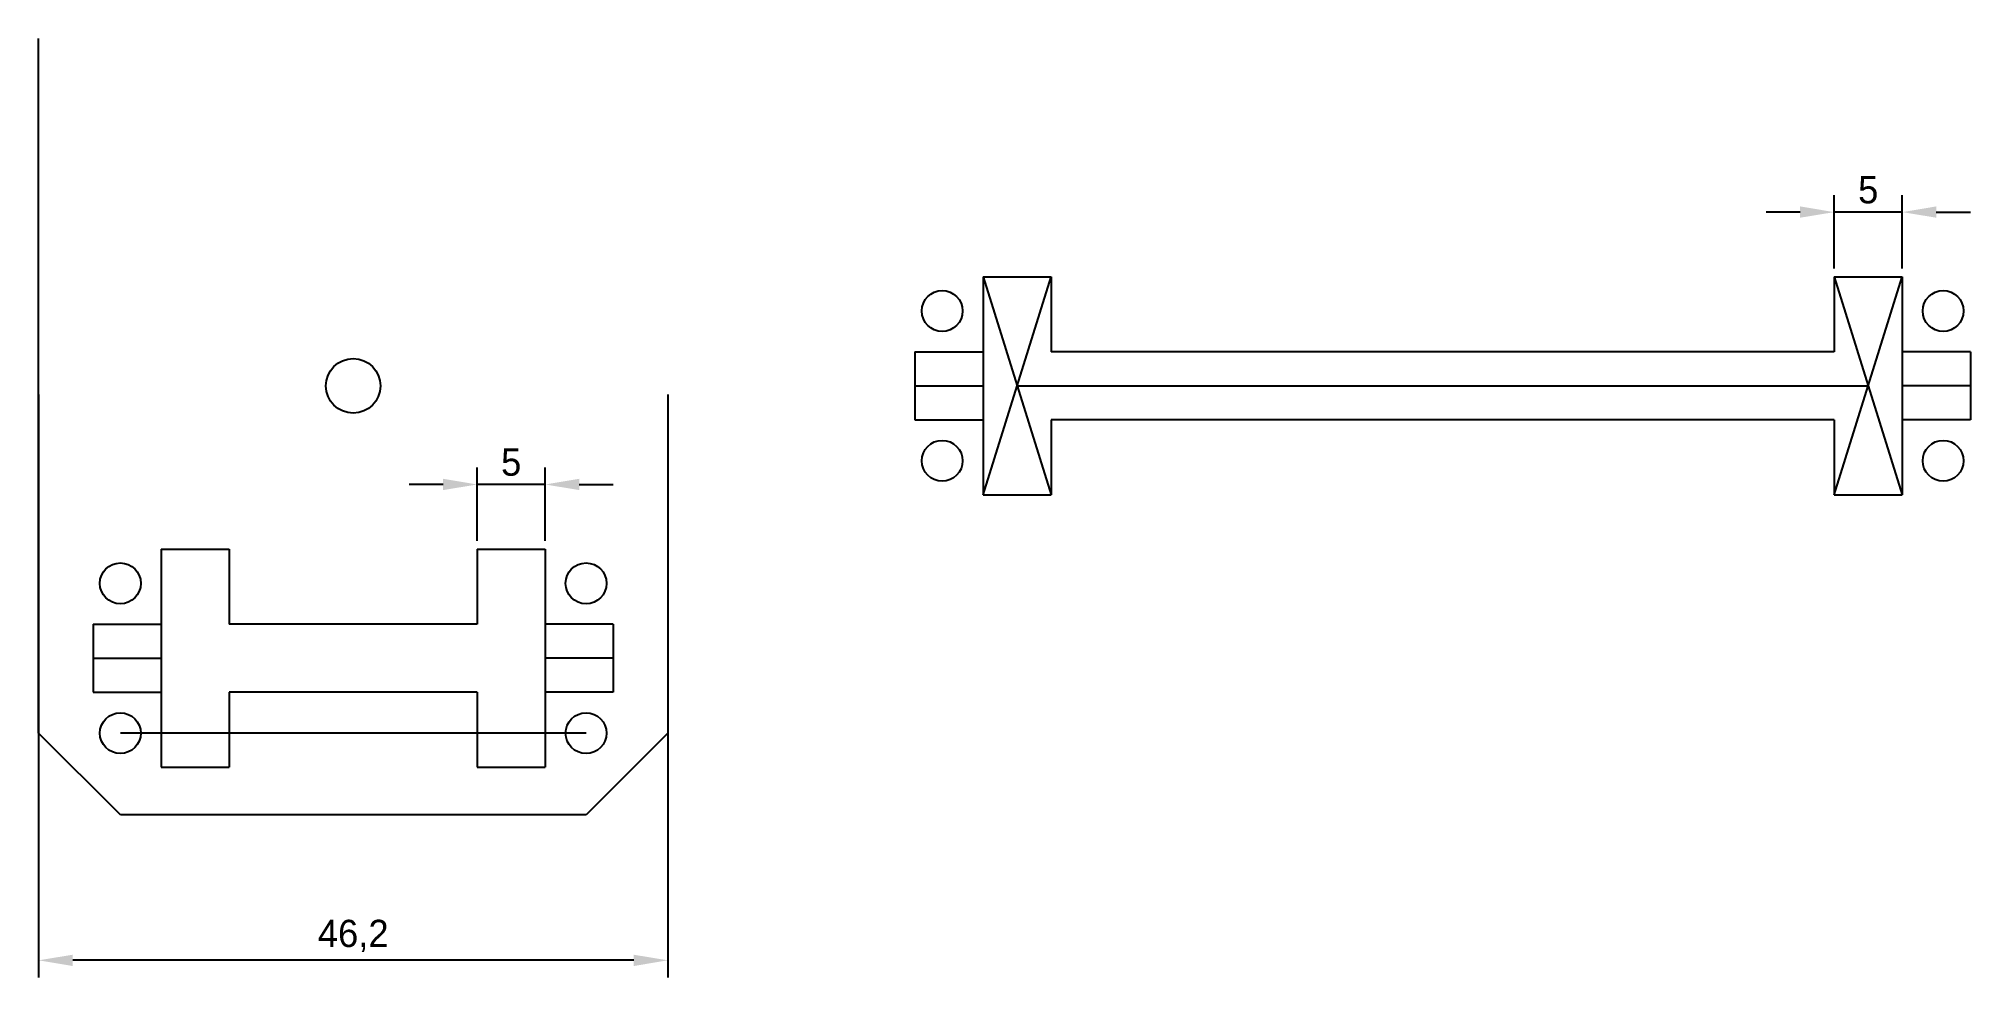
# Model space of a CAD drawing. Header units: millimetres. Extents: x 7 to 149, y 7 to 76.
import ezdxf

# ---------------------------------------------------------------- set-up
doc = ezdxf.new("R2010")
doc.units = ezdxf.units.MM
doc.styles.get("Standard").update_dxf_attribs({"font": 'ARTxt.shx', "height": 2})
doc.dimstyles.new('ISO-25', dxfattribs={"dimtxt": 2.5, "dimasz": 2.5, "dimexe": 1.25, "dimexo": 0.625, "dimtad": 1, "dimtxsty": 'Standard', "dimcen": 2.5, "dimadec": 0, "dimazin": 0, "dimtfac": 1, "dimtmove": 0, "dimatfit": 3, "dimfxl": 1, "dimarcsym": 0})

# ---------------------------------------------------------------- blocks, each defined once
blk = doc.blocks.new('*D1')
at = {"color": 0, "lineweight": -2}
for p, q in [((138.75, 58.62), (138.75, 64.01)), ((143.75, 58.62), (143.75, 64.01)), ((136.25, 62.76), (133.75, 62.76)), ((143.75, 62.76), (138.75, 62.76)), ((146.25, 62.76), (148.75, 62.76))]:
    blk.add_line(p, q, dxfattribs=at)
at = {"color": 0}
for points in [[(136.25, 62.35), (136.25, 63.18), (138.75, 62.76)], [(146.25, 63.18), (146.25, 62.35), (143.75, 62.76)]]:
    blk.add_solid(points, dxfattribs=at)
at = {"layer": 'Defpoints', "color": 0}
for p in [(138.75, 62.76), (138.75, 58), (143.75, 58)]:
    blk.add_point(p, dxfattribs=at)
at = {"color": 0, "insert": (141.25, 64.39), "char_height": 2, "attachment_point": 5}
blk.add_mtext('5', dxfattribs=at)
blk = doc.blocks.new('*D2')
at = {"color": 0, "lineweight": -2}
for p, q in [((39.1, 38.62), (39.1, 44.01)), ((44.1, 38.62), (44.1, 44.01)), ((36.6, 42.76), (34.1, 42.76)), ((44.1, 42.76), (39.1, 42.76)), ((46.6, 42.76), (49.1, 42.76))]:
    blk.add_line(p, q, dxfattribs=at)
at = {"color": 0}
for points in [[(36.6, 42.35), (36.6, 43.18), (39.1, 42.76)], [(46.6, 43.18), (46.6, 42.35), (44.1, 42.76)]]:
    blk.add_solid(points, dxfattribs=at)
at = {"layer": 'Defpoints', "color": 0}
for p in [(39.1, 42.76), (39.1, 38), (44.1, 38)]:
    blk.add_point(p, dxfattribs=at)
at = {"color": 0, "insert": (41.6, 44.39), "char_height": 2, "attachment_point": 5}
blk.add_mtext('5', dxfattribs=at)
blk = doc.blocks.new('*D3')
at = {"color": 0, "lineweight": -2}
for p, q in [((6.9, 49.38), (6.9, 6.57)), ((53.1, 49.38), (53.1, 6.57)), ((50.6, 7.82), (9.4, 7.82))]:
    blk.add_line(p, q, dxfattribs=at)
at = {"color": 0}
for points in [[(9.4, 8.23), (9.4, 7.4), (6.9, 7.82)], [(50.6, 7.4), (50.6, 8.23), (53.1, 7.82)]]:
    blk.add_solid(points, dxfattribs=at)
at = {"layer": 'Defpoints', "color": 0}
for p in [(6.9, 50), (53.1, 50), (6.9, 7.82)]:
    blk.add_point(p, dxfattribs=at)
at = {"color": 0, "insert": (30, 9.61), "char_height": 2, "attachment_point": 5}
blk.add_mtext('46,2', dxfattribs=at)

msp = doc.modelspace()

# ---------------------------------------------------------------- linework, layer by layer
for p, q in [((6.9, 24.5), (6.9, 75.5)), ((76.25, 58), (81.25, 58)), ((76.25, 58), (76.25, 42)), ((76.25, 58), (81.25, 42)), ((76.25, 42), (81.25, 58)), ((81.25, 58), (81.25, 52.5)), ((138.75, 58), (143.75, 58)), ((138.75, 58), (138.75, 52.5)), ((138.75, 58), (143.75, 42)), ((138.75, 42), (143.75, 58)), ((143.75, 58), (143.75, 42)), ((71.25, 52.5), (71.25, 47.5)), ((138.75, 52.5), (81.25, 52.5)), ((148.75, 52.5), (148.75, 47.5)), ((71.25, 50), (76.25, 50)), ((78.75, 50), (141.25, 50)), ((148.75, 50), (143.75, 50)), ((138.75, 47.5), (81.25, 47.5)), ((81.25, 47.5), (81.25, 42)), ((138.75, 47.5), (138.75, 42)), ((76.25, 42), (81.25, 42)), ((138.75, 42), (143.75, 42)), ((15.9, 38), (20.9, 38)), ((15.9, 38), (15.9, 22)), ((20.9, 38), (20.9, 32.5)), ((39.1, 38), (44.1, 38)), ((39.1, 38), (39.1, 32.5)), ((44.1, 38), (44.1, 22)), ((10.9, 32.5), (10.9, 27.5)), ((39.1, 32.5), (20.9, 32.5)), ((49.1, 32.5), (49.1, 27.5)), ((10.9, 30), (15.9, 30)), ((49.1, 30), (44.1, 30)), ((39.1, 27.5), (20.9, 27.5)), ((20.9, 27.5), (20.9, 22)), ((39.1, 27.5), (39.1, 22)), ((12.9, 18.5), (6.9, 24.5)), ((47.1, 24.5), (12.9, 24.5)), ((53.1, 24.5), (47.1, 18.5)), ((15.9, 22), (20.9, 22)), ((39.1, 22), (44.1, 22)), ((47.1, 18.5), (12.9, 18.5))]:
    msp.add_line(p, q)
at = {"color": 2}
for p, q in [((71.25, 52.5), (76.25, 52.5)), ((148.75, 52.5), (143.75, 52.5)), ((71.25, 47.5), (76.25, 47.5)), ((148.75, 47.5), (143.75, 47.5)), ((10.9, 32.5), (15.9, 32.5)), ((49.1, 32.5), (44.1, 32.5)), ((10.9, 27.5), (15.9, 27.5)), ((49.1, 27.5), (44.1, 27.5))]:
    msp.add_line(p, q, dxfattribs=at)
for centre, radius in [((73.25, 55.5), 1.5), ((146.75, 55.5), 1.5), ((30, 50), 2), ((73.25, 44.5), 1.5), ((146.75, 44.5), 1.5), ((12.9, 35.5), 1.5), ((47.1, 35.5), 1.5), ((12.9, 24.5), 1.5), ((47.1, 24.5), 1.5)]:
    msp.add_circle(centre, radius)

# ---------------------------------------------------------------- dimensions: what is measured, and where the dimension line sits
for base, p1, p2, picture, middle in [((138.75, 62.763), (143.75, 58), (138.75, 58), '*D1', (141.25, 64.388)), ((6.9, 7.818), (53.1, 50), (6.9, 50), '*D3', (30, 9.609)), ((39.1, 42.763), (44.1, 38), (39.1, 38), '*D2', (41.6, 44.388))]:
    dim = msp.add_linear_dim(base=base, p1=p1, p2=p2, dimstyle='ISO-25')
    dim.commit()
    dim.dimension.update_dxf_attribs({"geometry": picture, "text_midpoint": middle})

doc.saveas('drawing.dxf')
